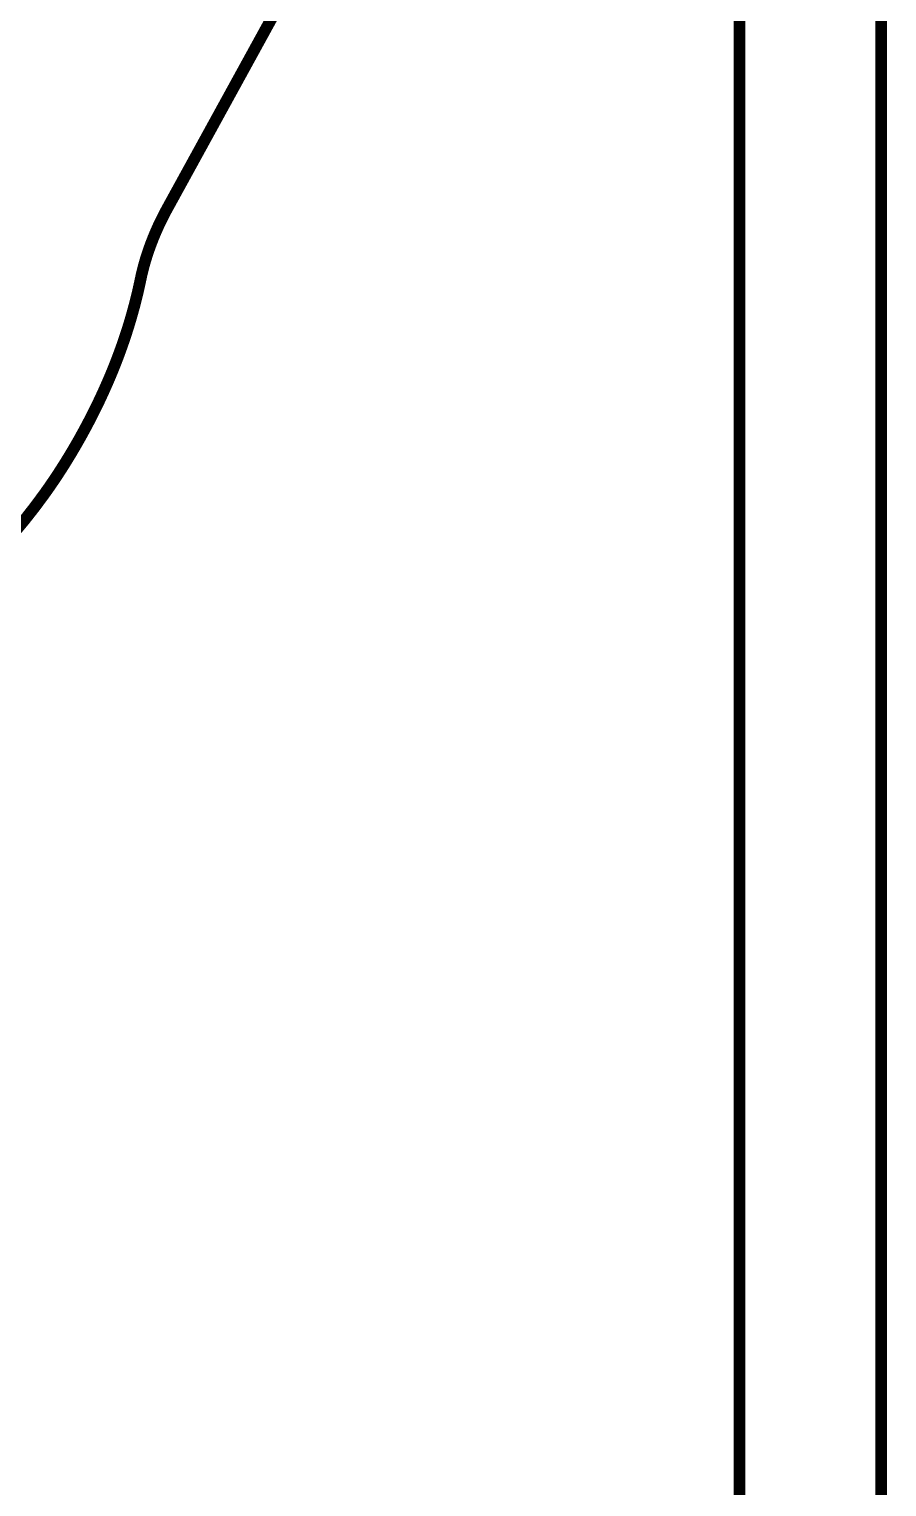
# Model space of a CAD drawing. Header units: millimetres. Extents: x 178 to 562, y 241 to 450.
# Drawn here: x 548.85 to 552.54, y 319.5 to 325.76 of the extents above; entities that cross this region are included whole.
import ezdxf

# ---------------------------------------------------------------- set-up
doc = ezdxf.new("R2010")
doc.units = ezdxf.units.MM
doc.layers.add('Mechanical1', color=6, linetype='Continuous')

msp = doc.modelspace()

# ---------------------------------------------------------------- linework, layer by layer
at = {"layer": 'Mechanical1', "const_width": 0.05}
for points in [[(551.9051, 294.949), (551.9051, 356.3039)], [(552.5132, 294.5979), (552.5132, 355.9528)], [(549.4464, 324.9865), (550.1681, 326.3006)], [(549.3769, 324.8355), (549.3799, 324.8435)], [(549.3799, 324.8435), (549.3833, 324.8521)], [(549.3833, 324.8521), (549.387, 324.8616)], [(549.387, 324.8616), (549.3917, 324.8729)], [(549.3917, 324.8729), (549.3978, 324.8872)], [(549.3523, 324.7623), (549.3543, 324.769)], [(549.3543, 324.769), (549.3566, 324.7764)], [(549.3566, 324.7764), (549.3592, 324.7846)], [(549.3592, 324.7846), (549.3622, 324.7938)], [(549.3622, 324.7938), (549.3657, 324.8042)], [(549.3657, 324.8042), (549.3702, 324.8171)], [(549.3355, 324.6971), (549.3372, 324.7049)], [(549.3372, 324.7049), (549.3391, 324.7127)], [(549.3391, 324.7127), (549.3409, 324.7202)], [(549.3409, 324.7202), (549.3427, 324.7275)], [(549.3427, 324.7275), (549.3446, 324.7347)], [(549.3446, 324.7347), (549.3465, 324.7417)], [(549.3465, 324.7417), (549.3484, 324.7486)], [(549.3484, 324.7486), (549.3504, 324.7556)], [(549.3504, 324.7556), (549.3523, 324.7623)], [(549.3327, 324.6843), (549.3337, 324.689)], [(549.3337, 324.689), (549.3355, 324.6971)], [(549.2881, 324.507), (549.2971, 324.5382)], [(549.2971, 324.5382), (549.307, 324.5744)], [(549.2632, 324.4287), (549.2713, 324.4531)], [(549.2713, 324.4531), (549.2796, 324.4792)], [(549.2796, 324.4792), (549.2881, 324.507)], [(549.2479, 324.3849), (549.2554, 324.4059)], [(549.2554, 324.4059), (549.2632, 324.4287)], [(549.2254, 324.325), (549.2329, 324.3444)], [(549.2329, 324.3444), (549.2402, 324.3638)], [(549.2402, 324.3638), (549.2479, 324.3849)], [(549.1963, 324.254), (549.2038, 324.2718)], [(549.2038, 324.2718), (549.2112, 324.2896)], [(549.2112, 324.2896), (549.2184, 324.3073)], [(549.2184, 324.3073), (549.2254, 324.325)], [(549.1651, 324.1843), (549.1742, 324.204)], [(549.1742, 324.204), (549.1822, 324.2219)], [(549.1822, 324.2219), (549.1893, 324.238)], [(549.1893, 324.238), (549.1963, 324.254)], [(549.1394, 324.1305), (549.1542, 324.161)], [(549.1542, 324.161), (549.1651, 324.1843)], [(549.0337, 323.9364), (549.0514, 323.9663)], [(548.9938, 323.872), (549.0059, 323.891)], [(549.0059, 323.891), (549.0188, 323.9119)], [(549.0188, 323.9119), (549.0337, 323.9364)], [(548.9544, 323.8123), (548.9635, 323.8258)], [(548.9635, 323.8258), (548.9726, 323.8394)], [(548.9726, 323.8394), (548.9827, 323.8548)], [(548.9827, 323.8548), (548.9938, 323.872)]]:
    msp.add_lwpolyline(points, dxfattribs=at)
for points in [[(549.4244, 324.9444, -0.005391), (549.436, 324.9671)], [(549.436, 324.9671, -0.004581), (549.4464, 324.9865)], [(549.3978, 324.8872, -0.006336), (549.4098, 324.9141)], [(549.4098, 324.9141, -0.007135), (549.4244, 324.9444)], [(549.3702, 324.8171, -0.004477), (549.3769, 324.8355)], [(549.3327, 324.6843, -0.00808), (549.3178, 324.6174)], [(549.3178, 324.6174, -0.005178), (549.307, 324.5744)], [(549.1131, 324.0785, -0.011922), (549.0514, 323.9663)], [(549.1394, 324.1305, -0.005445), (549.1131, 324.0785)], [(548.9544, 323.8123, -0.006231), (548.9194, 323.7622)], [(548.9194, 323.7622, -0.021359), (548.7883, 323.5952)]]:
    msp.add_lwpolyline(points, format="xyb", dxfattribs=at)
at = {"layer": 'Mechanical1', "const_width": 0.025}
for points in [[(549.4235, 324.9671, 1), (549.4485, 324.9671, 1)], [(549.4235, 324.9671, 1), (549.4485, 324.9671, 1)], [(549.4339, 324.9865, 1), (549.4589, 324.9865, 1)], [(549.4339, 324.9865, 1), (549.4589, 324.9865, 1)], [(549.3973, 324.9141, 1), (549.4223, 324.9141, 1)], [(549.3973, 324.9141, 1), (549.4223, 324.9141, 1)], [(549.4119, 324.9444, 1), (549.4369, 324.9444, 1)], [(549.4119, 324.9444, 1), (549.4369, 324.9444, 1)], [(549.3644, 324.8355, 1), (549.3894, 324.8355, 1)], [(549.3644, 324.8355, 1), (549.3894, 324.8355, 1)], [(549.3674, 324.8435, 1), (549.3924, 324.8435, 1)], [(549.3674, 324.8435, 1), (549.3924, 324.8435, 1)], [(549.3708, 324.8521, 1), (549.3958, 324.8521, 1)], [(549.3708, 324.8521, 1), (549.3958, 324.8521, 1)], [(549.3746, 324.8616, 1), (549.3995, 324.8616, 1)], [(549.3746, 324.8616, 1), (549.3995, 324.8616, 1)], [(549.3792, 324.8729, 1), (549.4042, 324.8729, 1)], [(549.3792, 324.8729, 1), (549.4042, 324.8729, 1)], [(549.3853, 324.8872, 1), (549.4103, 324.8872, 1)], [(549.3853, 324.8872, 1), (549.4103, 324.8872, 1)], [(549.3418, 324.769, 1), (549.3668, 324.769, 1)], [(549.3418, 324.769, 1), (549.3668, 324.769, 1)], [(549.3441, 324.7764, 1), (549.3691, 324.7764, 1)], [(549.3441, 324.7764, 1), (549.3691, 324.7764, 1)], [(549.3467, 324.7846, 1), (549.3717, 324.7846, 1)], [(549.3467, 324.7846, 1), (549.3717, 324.7846, 1)], [(549.3497, 324.7938, 1), (549.3747, 324.7938, 1)], [(549.3497, 324.7938, 1), (549.3747, 324.7938, 1)], [(549.3532, 324.8042, 1), (549.3782, 324.8042, 1)], [(549.3532, 324.8042, 1), (549.3782, 324.8042, 1)], [(549.3577, 324.8171, 1), (549.3827, 324.8171, 1)], [(549.3577, 324.8171, 1), (549.3827, 324.8171, 1)], [(549.3247, 324.7049, 1), (549.3497, 324.7049, 1)], [(549.3247, 324.7049, 1), (549.3497, 324.7049, 1)], [(549.3266, 324.7127, 1), (549.3516, 324.7127, 1)], [(549.3266, 324.7127, 1), (549.3516, 324.7127, 1)], [(549.3284, 324.7202, 1), (549.3534, 324.7202, 1)], [(549.3284, 324.7202, 1), (549.3534, 324.7202, 1)], [(549.3302, 324.7275, 1), (549.3552, 324.7275, 1)], [(549.3302, 324.7275, 1), (549.3552, 324.7275, 1)], [(549.3321, 324.7347, 1), (549.3571, 324.7347, 1)], [(549.3321, 324.7347, 1), (549.3571, 324.7347, 1)], [(549.334, 324.7417, 1), (549.359, 324.7417, 1)], [(549.334, 324.7417, 1), (549.359, 324.7417, 1)], [(549.3359, 324.7486, 1), (549.3609, 324.7486, 1)], [(549.3359, 324.7486, 1), (549.3609, 324.7486, 1)], [(549.3379, 324.7556, 1), (549.3629, 324.7556, 1)], [(549.3379, 324.7556, 1), (549.3629, 324.7556, 1)], [(549.3398, 324.7623, 1), (549.3648, 324.7623, 1)], [(549.3398, 324.7623, 1), (549.3648, 324.7623, 1)], [(549.3202, 324.6843, 1), (549.3452, 324.6843, 1)], [(549.3202, 324.6843, 1), (549.3452, 324.6843, 1)], [(549.3212, 324.689, 1), (549.3462, 324.689, 1)], [(549.3212, 324.689, 1), (549.3462, 324.689, 1)], [(549.323, 324.6971, 1), (549.348, 324.6971, 1)], [(549.323, 324.6971, 1), (549.348, 324.6971, 1)], [(549.3053, 324.6174, 1), (549.3303, 324.6174, 1)], [(549.3053, 324.6174, 1), (549.3303, 324.6174, 1)], [(549.2846, 324.5382, 1), (549.3096, 324.5382, 1)], [(549.2846, 324.5382, 1), (549.3096, 324.5382, 1)], [(549.2945, 324.5744, 1), (549.3195, 324.5744, 1)], [(549.2945, 324.5744, 1), (549.3195, 324.5744, 1)], [(549.2588, 324.4531, 1), (549.2838, 324.4531, 1)], [(549.2588, 324.4531, 1), (549.2838, 324.4531, 1)], [(549.2671, 324.4792, 1), (549.2921, 324.4792, 1)], [(549.2671, 324.4792, 1), (549.2921, 324.4792, 1)], [(549.2756, 324.507, 1), (549.3006, 324.507, 1)], [(549.2756, 324.507, 1), (549.3006, 324.507, 1)], [(549.2429, 324.4059, 1), (549.2679, 324.4059, 1)], [(549.2429, 324.4059, 1), (549.2679, 324.4059, 1)], [(549.2507, 324.4287, 1), (549.2757, 324.4287, 1)], [(549.2507, 324.4287, 1), (549.2757, 324.4287, 1)], [(549.2204, 324.3444, 1), (549.2454, 324.3444, 1)], [(549.2204, 324.3444, 1), (549.2454, 324.3444, 1)], [(549.2277, 324.3638, 1), (549.2527, 324.3638, 1)], [(549.2277, 324.3638, 1), (549.2527, 324.3638, 1)], [(549.2354, 324.3849, 1), (549.2604, 324.3849, 1)], [(549.2354, 324.3849, 1), (549.2604, 324.3849, 1)], [(549.1913, 324.2718, 1), (549.2163, 324.2718, 1)], [(549.1913, 324.2718, 1), (549.2163, 324.2718, 1)], [(549.1987, 324.2896, 1), (549.2237, 324.2896, 1)], [(549.1987, 324.2896, 1), (549.2237, 324.2896, 1)], [(549.2059, 324.3073, 1), (549.2308, 324.3073, 1)], [(549.2059, 324.3073, 1), (549.2308, 324.3073, 1)], [(549.2129, 324.325, 1), (549.2379, 324.325, 1)], [(549.2129, 324.325, 1), (549.2379, 324.325, 1)], [(549.1617, 324.204, 1), (549.1867, 324.204, 1)], [(549.1617, 324.204, 1), (549.1867, 324.204, 1)], [(549.1697, 324.2219, 1), (549.1947, 324.2219, 1)], [(549.1697, 324.2219, 1), (549.1947, 324.2219, 1)], [(549.1768, 324.238, 1), (549.2018, 324.238, 1)], [(549.1768, 324.238, 1), (549.2018, 324.238, 1)], [(549.1838, 324.254, 1), (549.2088, 324.254, 1)], [(549.1838, 324.254, 1), (549.2088, 324.254, 1)], [(549.1417, 324.161, 1), (549.1667, 324.161, 1)], [(549.1417, 324.161, 1), (549.1667, 324.161, 1)], [(549.1526, 324.1843, 1), (549.1776, 324.1843, 1)], [(549.1526, 324.1843, 1), (549.1776, 324.1843, 1)], [(549.1006, 324.0785, 1), (549.1256, 324.0785, 1)], [(549.1006, 324.0785, 1), (549.1256, 324.0785, 1)], [(549.1269, 324.1305, 1), (549.1519, 324.1305, 1)], [(549.1269, 324.1305, 1), (549.1519, 324.1305, 1)], [(549.0389, 323.9663, 1), (549.0639, 323.9663, 1)], [(549.0389, 323.9663, 1), (549.0639, 323.9663, 1)], [(548.9934, 323.891, 1), (549.0184, 323.891, 1)], [(548.9934, 323.891, 1), (549.0184, 323.891, 1)], [(549.0063, 323.9119, 1), (549.0313, 323.9119, 1)], [(549.0063, 323.9119, 1), (549.0313, 323.9119, 1)], [(549.0212, 323.9364, 1), (549.0462, 323.9364, 1)], [(549.0212, 323.9364, 1), (549.0462, 323.9364, 1)], [(548.951, 323.8258, 1), (548.976, 323.8258, 1)], [(548.951, 323.8258, 1), (548.976, 323.8258, 1)], [(548.9601, 323.8394, 1), (548.9851, 323.8394, 1)], [(548.9601, 323.8394, 1), (548.9851, 323.8394, 1)], [(548.9702, 323.8548, 1), (548.9952, 323.8548, 1)], [(548.9702, 323.8548, 1), (548.9952, 323.8548, 1)], [(548.9813, 323.872, 1), (549.0063, 323.872, 1)], [(548.9813, 323.872, 1), (549.0063, 323.872, 1)], [(548.9419, 323.8123, 1), (548.9669, 323.8123, 1)], [(548.9419, 323.8123, 1), (548.9669, 323.8123, 1)], [(548.9069, 323.7622, 1), (548.9319, 323.7622, 1)], [(548.9069, 323.7622, 1), (548.9319, 323.7622, 1)]]:
    msp.add_lwpolyline(points, format="xyb", close=True, dxfattribs=at)

doc.saveas('drawing.dxf')
